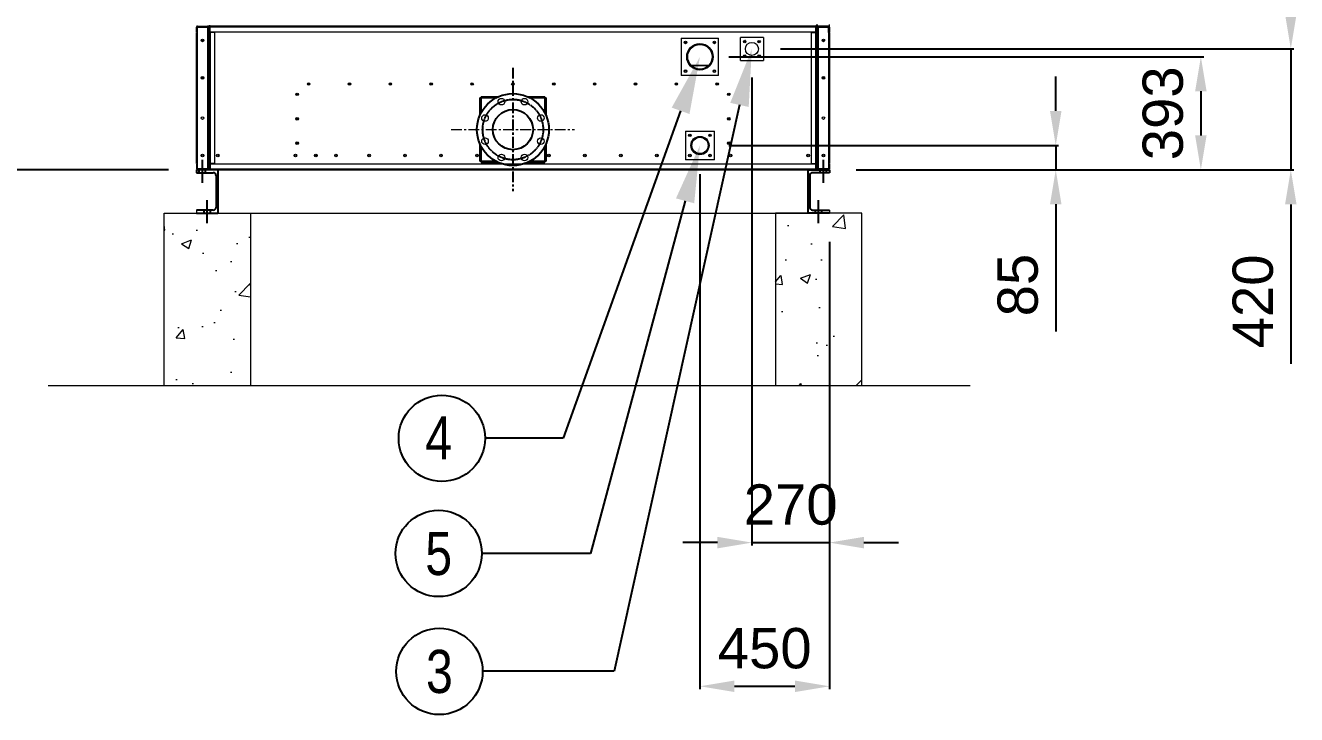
# Model space of a CAD drawing. Header units: millimetres. Extents: x 87724 to 117132, y 70018 to 90813.
# Drawn here: x 90575 to 94992, y 75707 to 78103 of the extents above; entities that cross this region are included whole.
import ezdxf
from ezdxf import colors
from ezdxf.entities.mleader import LeaderData, LeaderLine
from ezdxf.enums import TextEntityAlignment as Align
from ezdxf.math import Vec2, Vec3

# ---------------------------------------------------------------- set-up
doc = ezdxf.new("R2010")
doc.units = ezdxf.units.MM
doc.linetypes.add('CENTER', pattern=[2, 1.25, -0.25, 0.25, -0.25])
doc.linetypes.add('CENTERX2', pattern=[4, 2.5, -0.5, 0.5, -0.5])
for name, color, linetype in [('1', 1, 'CENTER'), ('3', 7, 'Continuous'), ('center', 1, 'CENTER'), ('냉각탑_dim', 1, 'Continuous'), ('냉각탑_text', 3, 'Continuous'), ('냉각탑_기초', 23, 'Continuous')]:
    doc.layers.add(name, color=color, linetype=linetype)
doc.styles.get("Standard").update_dxf_attribs({"font": 'arial.ttf'})
doc.dimstyles.new('1.40', dxfattribs={"dimscale": 20, "dimtxt": 1.5, "dimasz": 1, "dimexe": 0.5, "dimexo": 0.5, "dimgap": 0.5, "dimtad": 1, "dimdec": 0, "dimzin": 0, "dimdsep": 46, "dimtxsty": 'Standard', "dimcen": 0, "dimclrd": 2, "dimclre": 2, "dimclrt": 3, "dimadec": 0, "dimazin": 0, "dimtfac": 1, "dimtdec": 0, "dimtmove": 0, "dimatfit": 0, "dimfxl": 1, "dimtolj": 1, "dimtzin": 0, "dimlwd": -1, "dimlwe": -1, "dimarcsym": 0})

# ---------------------------------------------------------------- blocks, each defined once
blk = doc.blocks.new('*D66')
at = {"color": 2, "transparency": 16777216}
for p, q in [((94155.4, 77805.8), (94155.4, 77925.8)), ((93018.9, 77685.8), (94165.4, 77685.8)), ((94155.4, 77685.8), (94155.4, 77601.3)), ((93462.2, 77601.3), (94165.4, 77601.3)), ((94155.4, 77481.3), (94155.4, 77039.5))]:
    blk.add_line(p, q, dxfattribs=at)
for points in [[(94135.4, 77805.8), (94175.4, 77805.8), (94155.4, 77685.8)], [(94135.4, 77481.3), (94175.4, 77481.3), (94155.4, 77601.3)]]:
    blk.add_solid(points, dxfattribs=at)
at = {"layer": 'Defpoints', "color": 0, "transparency": 16777216}
for p in [(92918.9, 77685.8), (94155.4, 77685.8), (93362.2, 77601.3)]:
    blk.add_point(p, dxfattribs=at)
at = {"color": 3, "lineweight": 5, "transparency": 16777216, "insert": (94023.9, 77200.4), "char_height": 140, "attachment_point": 5, "rotation": 90}
blk.add_mtext('\\A1;85', dxfattribs=at)
blk = doc.blocks.new('*D100')
at = {"color": 2, "transparency": 16777216}
for p, q in [((91072, 80000.8), (90352, 80000.8)), ((90362, 79880.8), (90362, 77720.8)), ((91072.4, 77600.8), (90352, 77600.8))]:
    blk.add_line(p, q, dxfattribs=at)
for points in [[(90342, 79880.8), (90382, 79880.8), (90362, 80000.8)], [(90342, 77720.8), (90382, 77720.8), (90362, 77600.8)]]:
    blk.add_solid(points, dxfattribs=at)
at = {"layer": 'Defpoints', "color": 0, "transparency": 16777216}
for p in [(91172, 80000.8), (90362, 77600.8), (91172.4, 77600.8)]:
    blk.add_point(p, dxfattribs=at)
at = {"color": 3, "lineweight": 5, "transparency": 16777216, "insert": (90230.5, 78800.8), "char_height": 140, "attachment_point": 5, "rotation": 90}
blk.add_mtext('\\A1;2400', dxfattribs=at)
blk = doc.blocks.new('*D71')
at = {"color": 2, "transparency": 16777216}
for p, q in [((93018.9, 77993.8), (94669.7, 77993.8)), ((94659.7, 77873.8), (94659.7, 77720.8)), ((93468.9, 77600.8), (94669.7, 77600.8))]:
    blk.add_line(p, q, dxfattribs=at)
for points in [[(94639.7, 77873.8), (94679.7, 77873.8), (94659.7, 77993.8)], [(94639.7, 77720.8), (94679.7, 77720.8), (94659.7, 77600.8)]]:
    blk.add_solid(points, dxfattribs=at)
at = {"layer": 'Defpoints', "color": 0, "transparency": 16777216}
for p in [(92918.9, 77993.8), (93368.9, 77600.8), (94659.7, 77600.8)]:
    blk.add_point(p, dxfattribs=at)
at = {"color": 3, "lineweight": 5, "transparency": 16777216, "insert": (94528.2, 77797.3), "char_height": 140, "attachment_point": 5, "rotation": 90}
blk.add_mtext('\\A1;393', dxfattribs=at)
blk = doc.blocks.new('*D106')
at = {"color": 2, "transparency": 16777216}
for p, q in [((92918.9, 77585.8), (92918.9, 75795.8)), ((93368.9, 77350.8), (93368.9, 75795.8)), ((93038.9, 75805.8), (93248.9, 75805.8))]:
    blk.add_line(p, q, dxfattribs=at)
for points in [[(93038.9, 75825.8), (93038.9, 75785.8), (92918.9, 75805.8)], [(93248.9, 75825.8), (93248.9, 75785.8), (93368.9, 75805.8)]]:
    blk.add_solid(points, dxfattribs=at)
at = {"layer": 'Defpoints', "color": 0, "transparency": 16777216}
for p in [(92918.9, 77685.8), (93368.9, 77450.8), (93368.9, 75805.8)]:
    blk.add_point(p, dxfattribs=at)
at = {"color": 3, "lineweight": 5, "transparency": 16777216, "insert": (93143.9, 75937.3), "char_height": 140, "attachment_point": 5}
blk.add_mtext('\\A1;450', dxfattribs=at)
blk = doc.blocks.new('*D107')
at = {"color": 2, "transparency": 16777216}
for p, q in [((94972.3, 78141.3), (94972.3, 78261.3)), ((93199.3, 78021.3), (94982.3, 78021.3)), ((94972.3, 78021.3), (94972.3, 77600.8)), ((93468.9, 77600.8), (94982.3, 77600.8)), ((94972.3, 77480.8), (94972.3, 76926.4))]:
    blk.add_line(p, q, dxfattribs=at)
for points in [[(94952.3, 78141.3), (94992.3, 78141.3), (94972.3, 78021.3)], [(94952.3, 77480.8), (94992.3, 77480.8), (94972.3, 77600.8)]]:
    blk.add_solid(points, dxfattribs=at)
at = {"layer": 'Defpoints', "color": 0, "transparency": 16777216}
for p in [(93099.3, 78021.3), (93368.9, 77600.8), (94972.3, 77600.8)]:
    blk.add_point(p, dxfattribs=at)
at = {"color": 3, "lineweight": 5, "transparency": 16777216, "insert": (94840.9, 77143.6), "char_height": 140, "attachment_point": 5, "rotation": 90}
blk.add_mtext('\\A1;420', dxfattribs=at)
blk = doc.blocks.new('*D113')
at = {"color": 2, "transparency": 16777216}
for p, q in [((93099.3, 77921.3), (93099.3, 76295.2)), ((93368.9, 77350.8), (93368.9, 76295.2)), ((92979.3, 76305.2), (92859.3, 76305.2)), ((93099.3, 76305.2), (93368.9, 76305.2)), ((93488.9, 76305.2), (93608.9, 76305.2))]:
    blk.add_line(p, q, dxfattribs=at)
for points in [[(92979.3, 76325.2), (92979.3, 76285.2), (93099.3, 76305.2)], [(93488.9, 76325.2), (93488.9, 76285.2), (93368.9, 76305.2)]]:
    blk.add_solid(points, dxfattribs=at)
at = {"layer": 'Defpoints', "color": 0, "transparency": 16777216}
for p in [(93099.3, 78021.3), (93368.9, 77450.8), (93368.9, 76305.2)]:
    blk.add_point(p, dxfattribs=at)
at = {"color": 3, "lineweight": 5, "transparency": 16777216, "insert": (93234.1, 76436.7), "char_height": 140, "attachment_point": 5}
blk.add_mtext('\\A1;270', dxfattribs=at)
blk = doc.blocks.new('SJMO 100 F')
at = {"color": 7, "lineweight": 20, "ltscale": 0.005}
for p, q in [((93324.9, 78097.3), (93324.9, 78106.3)), ((93330.4, 77600.8), (93321.4, 77600.8))]:
    blk.add_line(p, q, dxfattribs=at)
at = {"color": 7, "lineweight": 20, "ltscale": 0.004723}
blk.add_line((93326.9, 78097.4), (93326.9, 78105.9), dxfattribs=at)
at = {"color": 7, "lineweight": 20, "ltscale": 0.004721}
blk.add_line((93326.9, 78097.4), (93326.9, 78105.9), dxfattribs=at)
at = {"color": 7, "lineweight": 20, "ltscale": 0.004777}
blk.add_line((93368.9, 78097.3), (93368.9, 78105.9), dxfattribs=at)
at = {"color": 7, "lineweight": 20, "ltscale": 0.009167}
for p, q in [((91168.9, 78080.8), (91168.9, 78097.3)), ((91170.9, 78080.8), (91170.9, 78097.3)), ((91216.4, 78080.8), (91216.4, 78097.3)), ((91232.9, 78078.8), (91216.4, 78078.8)), ((93304.9, 78078.8), (93321.4, 78078.8)), ((93321.4, 78080.8), (93321.4, 78097.3)), ((93366.9, 78097.3), (93366.9, 78080.8)), ((93368.9, 78097.3), (93368.9, 78080.8)), ((91168.9, 77620.8), (91168.9, 77604.3)), ((91170.9, 77620.8), (91170.9, 77604.3)), ((91232.9, 77622.8), (91216.4, 77622.8)), ((91216.4, 77620.8), (91216.4, 77604.3)), ((93304.9, 77622.8), (93321.4, 77622.8)), ((93321.4, 77620.8), (93321.4, 77604.3)), ((93366.9, 77620.8), (93366.9, 77604.3)), ((93368.9, 77620.8), (93368.9, 77604.3))]:
    blk.add_line(p, q, dxfattribs=at)
at = {"color": 7, "lineweight": 20, "ltscale": 0.001111}
for p, q in [((91170.9, 78080.8), (91168.9, 78080.8)), ((91168.9, 78078.8), (91170.9, 78078.8)), ((91214.9, 78097.3), (91212.9, 78097.3)), ((91216.4, 78080.8), (91216.4, 78078.8)), ((91426.9, 78100.8), (91426.9, 78102.8)), ((91806.9, 78100.8), (91806.9, 78102.8)), ((91806.9, 78100.8), (91806.9, 78102.8)), ((92186.9, 78100.8), (92186.9, 78102.8)), ((92186.9, 78100.8), (92186.9, 78102.8)), ((92566.9, 78100.8), (92566.9, 78102.8)), ((92946.9, 78100.8), (92946.9, 78102.8)), ((93038.9, 78100.8), (93038.9, 78102.8)), ((93048.9, 78100.8), (93048.9, 78102.8)), ((93296.9, 78100.8), (93296.9, 78102.8)), ((93324.9, 78097.3), (93322.9, 78097.3)), ((93366.9, 78080.8), (93368.9, 78080.8)), ((93368.9, 78078.8), (93366.9, 78078.8)), ((93368.9, 78078.8), (93368.9, 78080.8)), ((93324.9, 77998), (93326.9, 77998)), ((93326.9, 77964.8), (93324.9, 77964.8)), ((93326.9, 77950.8), (93324.9, 77950.8)), ((93324.9, 77950.8), (93326.9, 77950.8)), ((93324.9, 77914.8), (93326.9, 77914.8)), ((93324.9, 77913.3), (93326.9, 77913.3)), ((91212.9, 77746.1), (91210.9, 77746.1)), ((93324.9, 77730.3), (93326.9, 77730.3)), ((93324.9, 77726.8), (93326.9, 77726.8)), ((93326.9, 77690.8), (93324.9, 77690.8)), ((93324.9, 77690.8), (93326.9, 77690.8)), ((91170.9, 77620.8), (91168.9, 77620.8)), ((91216.4, 77622.8), (91216.4, 77620.8)), ((93366.9, 77620.8), (93368.9, 77620.8)), ((91212.9, 77604.3), (91214.9, 77604.3)), ((93322.9, 77604.3), (93324.9, 77604.3))]:
    blk.add_line(p, q, dxfattribs=at)
at = {"color": 7, "lineweight": 20, "ltscale": 0.253333}
for p, q in [((91168.9, 77622.8), (91168.9, 78078.8)), ((91172.4, 77622.8), (91172.4, 78078.8)), ((91212.9, 78078.8), (91212.9, 77622.8)), ((91216.4, 78078.8), (91216.4, 77622.8)), ((91232.9, 77622.8), (91232.9, 78078.8)), ((93304.9, 78078.8), (93304.9, 77622.8)), ((93321.4, 77622.8), (93321.4, 78078.8)), ((93324.9, 77622.8), (93324.9, 78078.8)), ((93365.4, 78078.8), (93365.4, 77622.8)), ((93368.9, 78078.8), (93368.9, 77622.8))]:
    blk.add_line(p, q, dxfattribs=at)
at = {"color": 7, "lineweight": 20, "ltscale": 0.001944}
for p, q in [((91172.4, 78078.8), (91168.9, 78078.8)), ((91207.4, 78097.3), (91210.9, 78097.3)), ((91212.9, 78078.8), (91216.4, 78078.8)), ((91216.4, 78100.8), (91216.4, 78097.3)), ((93321.4, 78100.8), (93321.4, 78097.3)), ((93324.9, 78078.8), (93321.4, 78078.8)), ((93330.4, 78097.3), (93326.9, 78097.3)), ((93365.4, 78078.8), (93368.9, 78078.8)), ((91172.4, 77622.8), (91168.9, 77622.8)), ((91212.9, 77622.8), (91216.4, 77622.8)), ((93324.9, 77622.8), (93321.4, 77622.8)), ((93365.4, 77622.8), (93368.9, 77622.8)), ((91207.4, 77604.3), (91210.9, 77604.3)), ((91216.4, 77600.8), (91216.4, 77604.3)), ((93321.4, 77600.8), (93321.4, 77604.3)), ((93330.4, 77604.3), (93326.9, 77604.3))]:
    blk.add_line(p, q, dxfattribs=at)
at = {"color": 7, "lineweight": 20, "ltscale": 0.000833333}
for p, q in [((91170.9, 78078.8), (91172.4, 78078.8)), ((91208.9, 78097.3), (91207.4, 78097.3)), ((91216.4, 78097.3), (91214.9, 78097.3)), ((93321.4, 78097.3), (93322.9, 78097.3)), ((93328.9, 78097.3), (93330.4, 78097.3)), ((93366.9, 78078.8), (93365.4, 78078.8)), ((92158.6, 77851.1), (92157.1, 77851.1)), ((92158.6, 77851.1), (92158.6, 77852.6)), ((92379.2, 77851.1), (92379.2, 77852.6)), ((92379.2, 77851.1), (92380.7, 77851.1)), ((92158.6, 77630.5), (92157.1, 77630.5)), ((92158.6, 77630.5), (92158.6, 77629)), ((92379.2, 77630.5), (92379.2, 77629)), ((92379.2, 77630.5), (92380.7, 77630.5)), ((91216.4, 77604.3), (91214.9, 77604.3)), ((93321.4, 77604.3), (93322.9, 77604.3))]:
    blk.add_line(p, q, dxfattribs=at)
at = {"color": 7, "lineweight": 20, "ltscale": 0.019444}
for p, q in [((91172.4, 78100.8), (91207.4, 78100.8)), ((91207.4, 78098.8), (91172.4, 78098.8)), ((91207.4, 78097.3), (91172.4, 78097.3)), ((91172.4, 78097.3), (91207.4, 78097.3)), ((93365.4, 78100.8), (93330.4, 78100.8)), ((93365.4, 78098.8), (93330.4, 78098.8)), ((93330.4, 78097.3), (93365.4, 78097.3)), ((93365.4, 78097.3), (93330.4, 78097.3)), ((91172.4, 77604.3), (91207.4, 77604.3)), ((91172.4, 77602.8), (91207.4, 77602.8)), ((91172.4, 77600.8), (91207.4, 77600.8)), ((93330.4, 77604.3), (93365.4, 77604.3)), ((93365.4, 77602.8), (93330.4, 77602.8))]:
    blk.add_line(p, q, dxfattribs=at)
at = {"color": 7, "lineweight": 20, "ltscale": 0.010278}
for p, q in [((91172.4, 78078.8), (91172.4, 78097.3)), ((91212.9, 78097.3), (91212.9, 78078.8)), ((91214.9, 78078.8), (91214.9, 78097.3)), ((93321.4, 78078.8), (93321.4, 78097.3)), ((93322.9, 78097.3), (93322.9, 78078.8)), ((93324.9, 78078.8), (93324.9, 78097.3)), ((93365.4, 78097.3), (93365.4, 78078.8)), ((93365.4, 78097.3), (93365.4, 78078.8)), ((91172.4, 77604.3), (91172.4, 77622.8)), ((91212.9, 77622.8), (91212.9, 77604.3)), ((91214.9, 77604.3), (91214.9, 77622.8)), ((93321.4, 77604.3), (93321.4, 77622.8)), ((93322.9, 77622.8), (93322.9, 77604.3)), ((93324.9, 77604.3), (93324.9, 77622.8)), ((93365.4, 77622.8), (93365.4, 77604.3)), ((93365.4, 77622.8), (93365.4, 77604.3))]:
    blk.add_line(p, q, dxfattribs=at)
at = {"color": 7, "lineweight": 20, "ltscale": 0.273889}
for p, q in [((91207.4, 78097.3), (91207.4, 77604.3)), ((91210.9, 78097.3), (91210.9, 77604.3)), ((93326.9, 77604.3), (93326.9, 78097.3)), ((93330.4, 77604.3), (93330.4, 78097.3))]:
    blk.add_line(p, q, dxfattribs=at)
at = {"color": 7, "lineweight": 20, "ltscale": 0.003366}
blk.add_line((91214.5, 78097.3), (91214.5, 78103.4), dxfattribs=at)
at = {"color": 7, "lineweight": 20, "ltscale": 0.003243}
blk.add_line((91214.9, 78103.2), (91214.9, 78097.3), dxfattribs=at)
at = {"color": 7, "lineweight": 20}
for p, q in [((93321.4, 78100.8), (91216.4, 78100.8)), ((93321.4, 78097.3), (91216.4, 78097.3)), ((91216.4, 78080.8), (93321.4, 78080.8)), ((93321.4, 77620.8), (91216.4, 77620.8)), ((91216.4, 77604.3), (93321.4, 77604.3)), ((91216.4, 77600.8), (93321.4, 77600.8))]:
    blk.add_line(p, q, dxfattribs=at)
at = {"color": 7, "lineweight": 20, "ltscale": 0.001106}
blk.add_line((93028.9, 78102.8), (93028.9, 78100.8), dxfattribs=at)
at = {"color": 7, "lineweight": 20, "ltscale": 0.044444}
for p, q in [((93139.3, 78061.3), (93059.3, 78061.3)), ((93059.3, 77981.3), (93059.3, 78061.3)), ((93139.3, 78061.3), (93139.3, 77981.3)), ((93059.3, 77981.3), (93139.3, 77981.3))]:
    blk.add_line(p, q, dxfattribs=at)
at = {"color": 7, "lineweight": 20, "ltscale": 0.003404}
blk.add_line((93323.4, 78097.3), (93323.4, 78103.5), dxfattribs=at)
at = {"color": 7, "lineweight": 20, "ltscale": 0.001123}
for p, q in [((93330, 78100.8), (93330, 78102.8)), ((93365.8, 78100.8), (93365.8, 78102.8))]:
    blk.add_line(p, q, dxfattribs=at)
at = {"color": 7, "lineweight": 20, "ltscale": 0.000803158}
blk.add_line((93330, 78097.3), (93330, 78098.8), dxfattribs=at)
at = {"color": 7, "lineweight": 20, "ltscale": 0.011081}
blk.add_line((93365.8, 78078.8), (93365.8, 78098.8), dxfattribs=at)
at = {"color": 7, "lineweight": 20, "ltscale": 0.004417}
for p, q in [((93368.9, 78078.8), (93368.9, 78070.9)), ((93368.9, 77630.8), (93368.9, 77622.8))]:
    blk.add_line(p, q, dxfattribs=at)
at = {"color": 7, "lineweight": 20, "ltscale": 0.052833}
for p, q in [((93368.9, 78070.9), (93368.9, 77975.8)), ((93368.9, 77725.9), (93368.9, 77630.8))]:
    blk.add_line(p, q, dxfattribs=at)
at = {"color": 7, "lineweight": 20, "ltscale": 0.072222}
for p, q in [((92853.9, 78058.8), (92983.9, 78058.8)), ((92853.9, 78058.8), (92853.9, 77928.8)), ((92983.9, 77928.8), (92983.9, 78058.8)), ((92983.9, 77928.8), (92853.9, 77928.8))]:
    blk.add_line(p, q, dxfattribs=at)
at = {"color": 7, "lineweight": 20, "ltscale": 0.000778713}
blk.add_line((93076.6, 78050.1), (93075.2, 78050.1), dxfattribs=at)
at = {"color": 7, "lineweight": 20, "ltscale": 0.000805724}
blk.add_line((92874.4, 77992.9), (92872.9, 77992.9), dxfattribs=at)
at = {"color": 7, "lineweight": 20, "ltscale": 0.000805759}
blk.add_line((92964.9, 77992.9), (92963.5, 77992.9), dxfattribs=at)
at = {"color": 7, "lineweight": 20, "ltscale": 0.005528}
for p, q in [((93368.9, 77975.8), (93368.9, 77965.8)), ((93368.9, 77965.8), (93368.9, 77955.9))]:
    blk.add_line(p, q, dxfattribs=at)
at = {"color": 7, "lineweight": 20, "ltscale": 0.001099}
for p, q in [((92886.7, 77963), (92884.8, 77963)), ((92953.1, 77963), (92951.1, 77963))]:
    blk.add_line(p, q, dxfattribs=at)
at = {"color": 7, "lineweight": 20, "ltscale": 0.001108}
for p, q in [((92887, 77962.8), (92885, 77962.8)), ((92952.9, 77962.8), (92950.9, 77962.8))]:
    blk.add_line(p, q, dxfattribs=at)
at = {"color": 7, "lineweight": 20, "ltscale": 0.032625}
blk.add_line((92948.3, 77963), (92889.6, 77963), dxfattribs=at)
at = {"color": 7, "lineweight": 20, "ltscale": 0.032308}
blk.add_line((92948, 77962.8), (92889.8, 77962.8), dxfattribs=at)
at = {"color": 7, "lineweight": 20, "ltscale": 0.022806}
blk.add_line((93368.9, 77955.9), (93368.9, 77914.8), dxfattribs=at)
at = {"color": 7, "lineweight": 20, "ltscale": 0.001778}
for p, q in [((92157.1, 77851.1), (92153.9, 77851.1)), ((92158.6, 77855.8), (92158.6, 77852.6)), ((92379.2, 77852.6), (92379.2, 77855.8)), ((92383.9, 77851.1), (92380.7, 77851.1)), ((92153.9, 77630.5), (92157.1, 77630.5)), ((92158.6, 77629), (92158.6, 77625.8)), ((92379.2, 77625.8), (92379.2, 77629)), ((92380.7, 77630.5), (92383.9, 77630.5))]:
    blk.add_line(p, q, dxfattribs=at)
at = {"color": 7, "lineweight": 20, "ltscale": 0.01692}
for p, q in [((92153.9, 77789.8), (92153.9, 77851.1)), ((92158.6, 77855.8), (92219.9, 77855.8)), ((92317.9, 77855.8), (92379.2, 77855.8)), ((92383.9, 77851.1), (92383.9, 77789.8)), ((92153.9, 77630.5), (92153.9, 77691.8)), ((92383.9, 77691.8), (92383.9, 77630.5)), ((92219.9, 77625.8), (92158.6, 77625.8)), ((92379.2, 77625.8), (92317.9, 77625.8))]:
    blk.add_line(p, q, dxfattribs=at)
at = {"color": 7, "lineweight": 20, "ltscale": 0.014463}
for p, q in [((92157.1, 77796.7), (92157.1, 77851.1)), ((92158.6, 77852.6), (92213, 77852.6)), ((92324.8, 77852.6), (92379.2, 77852.6)), ((92380.7, 77851.1), (92380.7, 77796.7)), ((92157.1, 77630.5), (92157.1, 77684.9)), ((92380.7, 77684.9), (92380.7, 77630.5)), ((92213, 77629), (92158.6, 77629)), ((92379.2, 77629), (92324.8, 77629))]:
    blk.add_line(p, q, dxfattribs=at)
at = {"color": 7, "lineweight": 20, "ltscale": 0.013378}
for p, q in [((92158.6, 77851.1), (92210.1, 77851.1)), ((92158.6, 77851.1), (92158.6, 77799.6)), ((92327.7, 77851.1), (92379.2, 77851.1)), ((92379.2, 77799.6), (92379.2, 77851.1)), ((92158.6, 77682), (92158.6, 77630.5)), ((92379.2, 77630.5), (92379.2, 77682)), ((92210.1, 77630.5), (92158.6, 77630.5)), ((92379.2, 77630.5), (92327.7, 77630.5))]:
    blk.add_line(p, q, dxfattribs=at)
at = {"color": 7, "lineweight": 20, "ltscale": 0.001112}
for p, q in [((91210.9, 77750.8), (91212.9, 77750.8)), ((91210.9, 77747.6), (91212.9, 77747.6)), ((91210.9, 77746.1), (91212.9, 77746.1)), ((91210.9, 77605.5), (91212.9, 77605.5))]:
    blk.add_line(p, q, dxfattribs=at)
at = {"color": 7, "lineweight": 20, "ltscale": 0.055556}
for p, q in [((92868.9, 77735.8), (92968.9, 77735.8)), ((92868.9, 77735.8), (92868.9, 77635.8)), ((92968.9, 77635.8), (92968.9, 77735.8)), ((92968.9, 77635.8), (92868.9, 77635.8))]:
    blk.add_line(p, q, dxfattribs=at)
at = {"color": 7, "lineweight": 20, "ltscale": 0.000666681}
blk.add_line((91170.9, 77620.8), (91172.1, 77620.8), dxfattribs=at)
at = {"color": 7, "lineweight": 20, "ltscale": 0.0085}
for p, q in [((91172.1, 77605.5), (91172.1, 77620.8)), ((93365.7, 77620.8), (93365.7, 77605.5))]:
    blk.add_line(p, q, dxfattribs=at)
at = {"color": 1, "linetype": 'CENTERX2', "ltscale": 50}
for p, q in [((91189.9, 77555.8), (91189.9, 77635.8)), ((93347.9, 77555.8), (93347.9, 77635.8)), ((91206.4, 77415.8), (91206.4, 77495.8)), ((93331.4, 77415.8), (93331.4, 77495.8))]:
    blk.add_line(p, q, dxfattribs=at)
at = {"color": 7, "lineweight": 20, "ltscale": 0.001843}
for p, q in [((91582.3, 77653.3), (91585.6, 77653.3)), ((92955.6, 77653.3), (92952.3, 77653.3))]:
    blk.add_line(p, q, dxfattribs=at)
at = {"color": 7, "lineweight": 20, "ltscale": 0.002051}
for p, q in [((92910.3, 77656.8), (92906.6, 77656.8)), ((92931.2, 77656.8), (92927.5, 77656.8))]:
    blk.add_line(p, q, dxfattribs=at)
at = {"color": 7, "lineweight": 20, "ltscale": 0.000665871}
blk.add_line((93366.9, 77620.8), (93365.7, 77620.8), dxfattribs=at)
at = {"color": 7, "lineweight": 25, "ltscale": 0.008333}
for p, q in [((91168.9, 77600.8), (91168.9, 77590.8)), ((93368.9, 77600.8), (93368.9, 77590.8))]:
    blk.add_line(p, q, dxfattribs=at)
at = {"color": 7, "lineweight": 25, "ltscale": 0.125}
for p, q in [((91243.9, 77600.8), (91168.9, 77600.8)), ((93293.9, 77600.8), (93368.9, 77600.8)), ((91168.9, 77450.8), (91243.9, 77450.8)), ((93368.9, 77450.8), (93293.9, 77450.8))]:
    blk.add_line(p, q, dxfattribs=at)
at = {"color": 7, "lineweight": 25, "ltscale": 0.05125}
for p, q in [((91168.9, 77590.8), (91227.4, 77590.8)), ((93368.9, 77590.8), (93310.4, 77590.8)), ((91227.4, 77460.8), (91168.9, 77460.8)), ((93310.4, 77460.8), (93368.9, 77460.8))]:
    blk.add_line(p, q, dxfattribs=at)
at = {"color": 7, "lineweight": 20, "ltscale": 0.019594}
for p, q in [((91208.9, 77604), (91173.6, 77604)), ((93364.2, 77604), (93329, 77604))]:
    blk.add_line(p, q, dxfattribs=at)
for p, q in [((91178.9, 77590.8), (91178.9, 77600.8)), ((91200.9, 77590.8), (91200.9, 77600.8)), ((93336.9, 77590.8), (93336.9, 77600.8)), ((93358.9, 77590.8), (93358.9, 77600.8)), ((91195.4, 77450.8), (91195.4, 77460.8)), ((91217.4, 77450.8), (91217.4, 77460.8)), ((93320.4, 77450.8), (93320.4, 77460.8)), ((93342.4, 77450.8), (93342.4, 77460.8))]:
    blk.add_line(p, q)
at = {"color": 7, "lineweight": 20, "ltscale": 0.004971}
blk.add_line((91207.5, 77600.8), (91216.4, 77600.8), dxfattribs=at)
at = {"color": 7, "lineweight": 20, "ltscale": 0.003063}
blk.add_line((91216.4, 77604), (91210.9, 77604), dxfattribs=at)
at = {"color": 7, "lineweight": 25, "ltscale": 0.091667}
for p, q in [((91237.4, 77580.8), (91237.4, 77470.8)), ((93300.4, 77580.8), (93300.4, 77470.8))]:
    blk.add_line(p, q, dxfattribs=at)
at = {"ltscale": 25}
for p, q in [((91243.9, 77600.8), (91243.9, 77450.8)), ((93293.9, 77600.8), (93293.9, 77450.8))]:
    blk.add_line(p, q, dxfattribs=at)
at = {"color": 7, "lineweight": 20, "ltscale": 0.003064}
blk.add_line((93326.9, 77604), (93321.4, 77604), dxfattribs=at)
at = {"color": 7, "lineweight": 20, "ltscale": 0.00111}
blk.add_line((93324.9, 77605.5), (93326.9, 77605.5), dxfattribs=at)
at = {"lineweight": 5}
for p, q in [((93330.4, 77600.8), (93365.4, 77600.8)), ((91243.9, 77450.8), (93293.9, 77450.8))]:
    blk.add_line(p, q, dxfattribs=at)
at = {"color": 7, "lineweight": 15, "ltscale": 0.0625}
for p, q in [((91168.9, 77460.8), (91168.9, 77450.8)), ((93368.9, 77460.8), (93368.9, 77450.8))]:
    blk.add_line(p, q, dxfattribs=at)
at = {"color": 7, "lineweight": 20}
for centre, radius in [((91189.9, 78050.8), 4.5), ((91189.9, 78050.8), 3), ((92868.9, 78043.8), 4.5), ((92868.9, 78043.8), 3), ((92918.9, 77993.8), 46), ((92918.9, 77993.8), 44.5), ((92918.9, 77993.8), 42.5), ((92968.9, 78043.8), 4.5), ((92968.9, 78043.8), 3), ((93074.3, 78046.3), 4.5), ((93074.3, 78046.3), 3), ((93099.3, 78021.3), 22.5), ((93124.3, 78046.3), 4.5), ((93124.3, 78046.3), 3), ((93347.9, 78050.8), 4.5), ((93347.9, 78050.8), 3), ((93074.3, 77996.3), 4.5), ((93074.3, 77996.3), 3), ((93124.3, 77996.3), 4.5), ((93124.3, 77996.3), 3), ((92868.9, 77943.8), 4.5), ((92868.9, 77943.8), 3), ((92968.9, 77943.8), 4.5), ((92968.9, 77943.8), 3), ((91189.9, 77920.8), 4.5), ((91189.9, 77920.8), 3), ((91558.9, 77899.3), 4.5), ((91558.9, 77899.3), 3), ((91700.9, 77899.3), 4.5), ((91700.9, 77899.3), 3), ((91842.9, 77899.3), 4.5), ((91842.9, 77899.3), 3), ((91984.9, 77899.3), 4.5), ((91984.9, 77899.3), 3), ((92126.9, 77899.3), 4.5), ((92126.9, 77899.3), 3), ((92268.9, 77899.3), 4.5), ((92268.9, 77899.3), 3), ((92410.9, 77899.3), 4.5), ((92410.9, 77899.3), 3), ((92552.9, 77899.3), 4.5), ((92552.9, 77899.3), 3), ((92694.9, 77899.3), 4.5), ((92694.9, 77899.3), 3), ((92836.9, 77899.3), 4.5), ((92836.9, 77899.3), 3), ((92978.9, 77899.3), 4.5), ((92978.9, 77899.3), 3), ((93347.9, 77920.8), 4.5), ((93347.9, 77920.8), 3), ((91518.9, 77863.3), 4.5), ((91518.9, 77863.3), 3), ((93018.9, 77863.3), 4.5), ((93018.9, 77863.3), 3), ((91189.9, 77780.8), 4.5), ((91518.9, 77778.3), 4.5), ((91518.9, 77778.3), 3), ((93018.9, 77778.3), 4.5), ((93018.9, 77778.3), 3), ((93347.9, 77780.8), 4.5), ((92883.9, 77720.8), 4.5), ((92883.9, 77720.8), 3), ((92918.9, 77685.8), 31.5), ((92918.9, 77685.8), 30.2), ((92918.9, 77685.8), 28.2), ((92953.9, 77720.8), 4.5), ((92953.9, 77720.8), 3), ((91518.9, 77693.3), 4.5), ((91518.9, 77693.3), 3), ((93018.9, 77693.3), 4.5), ((93018.9, 77693.3), 3), ((91189.9, 77650.8), 4.5), ((91189.9, 77650.8), 3), ((91242.9, 77650.8), 4.5), ((91242.9, 77650.8), 3), ((91512.9, 77650.8), 4.5), ((91512.9, 77650.8), 3), ((91583.9, 77650.8), 4.5), ((91583.9, 77650.8), 3), ((91653.9, 77650.8), 4.5), ((91653.9, 77650.8), 3), ((91768.9, 77650.8), 4.5), ((91768.9, 77650.8), 3), ((91893.9, 77650.8), 4.5), ((91893.9, 77650.8), 3), ((92018.9, 77650.8), 4.5), ((92018.9, 77650.8), 3), ((92143.9, 77650.8), 4.5), ((92143.9, 77650.8), 3), ((92393.9, 77650.8), 4.5), ((92393.9, 77650.8), 3), ((92518.9, 77650.8), 4.5), ((92518.9, 77650.8), 3), ((92643.9, 77650.8), 4.5), ((92643.9, 77650.8), 3), ((92768.9, 77650.8), 4.5), ((92768.9, 77650.8), 3), ((92883.9, 77650.8), 4.5), ((92883.9, 77650.8), 3), ((92953.9, 77650.8), 4.5), ((92953.9, 77650.8), 3), ((93024.9, 77650.8), 4.5), ((93024.9, 77650.8), 3), ((93294.9, 77650.8), 4.5), ((93294.9, 77650.8), 3), ((93347.9, 77650.8), 4.5), ((93347.9, 77650.8), 3)]:
    blk.add_circle(centre, radius, dxfattribs=at)
at = {"lineweight": 5}
for centre in [(92228.7, 77837.8), (92309.1, 77837.8), (92171.9, 77781), (92365.9, 77781), (92171.9, 77700.7), (92365.9, 77700.7), (92228.7, 77643.8), (92309.1, 77643.8)]:
    blk.add_circle(centre, 11.5, dxfattribs=at)
at = {"color": 7, "lineweight": 20}
for centre, radius, start, end in [((91172.4, 78097.3), 3.5, 90, 180), ((91172.4, 78097.3), 1.5, 90, 180), ((91207.4, 78097.3), 3.5, 0, 90), ((91207.4, 78097.3), 1.5, 0, 90), ((93330.4, 78097.3), 3.5, 90, 180), ((93330.4, 78097.3), 1.5, 90, 180), ((93365.4, 78097.3), 3.5, 0, 90), ((93365.4, 78097.3), 1.5, 0, 90), ((92918.9, 77685.8), 31.5, 180, 0), ((93321.4, 77668.3), 3.5, 0, 0.237), ((93321.4, 77633.3), 3.5, 359.6754, 0), ((91172.4, 77604.3), 3.5, 180, 270), ((91172.4, 77604.3), 1.5, 180, 270), ((91173.6, 77605.5), 1.5, 180, 216.87), ((91173.6, 77605.5), 1.5, 233.1305, 270), ((91207.4, 77604.3), 3.5, 270, 0), ((91207.4, 77604.3), 1.5, 270, 0), ((93330.4, 77604.3), 3.5, 180, 270), ((93330.4, 77604.3), 1.5, 180, 270), ((93364.2, 77605.5), 1.5, 270, 306.8695), ((93364.2, 77605.5), 1.5, 323.1297, 0), ((93365.4, 77604.3), 1.5, 270, 0), ((93365.4, 77604.3), 3.5, 270, 0), ((93364.2, 77605.5), 4.7, 359.2977, 0)]:
    blk.add_arc(centre, radius, start, end, dxfattribs=at)
at = {"color": 7, "lineweight": 25}
for centre, start, end in [((91227.4, 77580.8), 0, 90), ((93310.4, 77580.8), 90, 180), ((91227.4, 77470.8), 270, 0), ((93310.4, 77470.8), 180, 270)]:
    blk.add_arc(centre, 10, start, end, dxfattribs=at)
at = {"color": 7, "lineweight": 20}
blk.add_ellipse((93323.4, 77995.6), major_axis=(3.5, 0), ratio=0.087156, start_param=5.1553, end_param=6.283185, dxfattribs=at)
at = {"layer": '1'}
blk.add_circle((92268.9, 77740.8), 105, dxfattribs=at)
at = {"layer": '3'}
for radius in [125, 69.9]:
    blk.add_circle((92268.9, 77740.8), radius, dxfattribs=at)
at = {"layer": 'center', "ltscale": 30}
blk.add_line((92268.9, 77955.3), (92268.9, 77526.3), dxfattribs=at)
at = {"layer": 'center', "lineweight": 20, "ltscale": 30}
blk.add_line((92054.4, 77740.8), (92483.4, 77740.8), dxfattribs=at)

msp = doc.modelspace()

# ---------------------------------------------------------------- hatches: boundary and pattern name
at = {"layer": '냉각탑_기초', "lineweight": 20, "ltscale": 30}
h = msp.add_hatch(dxfattribs=at)
h.set_pattern_fill('AR-CONC', color=256, scale=50, style=0)
h.set_pattern_definition([(50, (76427.9, 60909.5), (358.63, -31.376), [37.5, -412.5]), (355, (76427.9, 60909.5), (-69.3757, 376.096), [30, -330]), (100.4514, (76457.8, 60906.9), (289.2547, 344.72), [31.87, -350.571]), (46.1842, (76427.9, 61009.5), (533.6205, -82.7595), [56.25, -618.75]), (96.6356, (76472.37, 61002.6), (467.331, 487.059), [47.805, -525.856]), (351.1842, (76427.9, 61009.5), (467.331, 487.059), [45, -495]), (21, (76477.9, 60984.5), (298.4535, -201.3094), [37.5, -412.5]), (326, (76477.9, 60984.5), (121.6577, 362.575), [30, -330]), (71.4514, (76502.77, 60967.74), (420.1113, 161.265), [31.87, -350.571]), (37.5, (76427.9, 60909.51), (6.0799, 166.4469), [0, -326, 0, -335, 0, -331.25]), (7.5, (76427.9, 60909.51), (131.5348, 197.2059), [0, -191, 0, -318.5, 0, -126.25]), (327.5, (76316.4, 60909.51), (266.9112, -11.2774), [0, -125, 0, -390, 0, -517.5]), (317.5, (76266.4, 60909.51), (291.593, 50.0525), [0, -162.5, 0, -259, 0, -367.5])])
h.paths.add_polyline_path([(91356.4, 77450.8), (91056.4, 77450.8), (91056.4, 76850.8), (91356.4, 76850.8)])
h = msp.add_hatch(dxfattribs=at)
h.set_pattern_fill('AR-CONC', color=256, scale=50, style=0)
h.set_pattern_definition([(50, (76422.9, 60909.5), (358.63, -31.376), [37.5, -412.5]), (355, (76422.9, 60909.5), (-69.3757, 376.096), [30, -330]), (100.4514, (76452.8, 60906.9), (289.2547, 344.72), [31.87, -350.571]), (46.1842, (76422.9, 61009.5), (533.6205, -82.7595), [56.25, -618.75]), (96.6356, (76467.37, 61002.6), (467.331, 487.059), [47.805, -525.856]), (351.1842, (76422.9, 61009.5), (467.331, 487.059), [45, -495]), (21, (76472.9, 60984.5), (298.4535, -201.3094), [37.5, -412.5]), (326, (76472.9, 60984.5), (121.6577, 362.575), [30, -330]), (71.4514, (76497.77, 60967.74), (420.1113, 161.265), [31.87, -350.571]), (37.5, (76422.9, 60909.51), (6.0799, 166.4469), [0, -326, 0, -335, 0, -331.25]), (7.5, (76422.9, 60909.51), (131.5348, 197.2059), [0, -191, 0, -318.5, 0, -126.25]), (327.5, (76311.4, 60909.51), (266.9112, -11.2774), [0, -125, 0, -390, 0, -517.5]), (317.5, (76261.4, 60909.51), (291.593, 50.0525), [0, -162.5, 0, -259, 0, -367.5])])
h.paths.add_polyline_path([(93181.4, 77450.8), (93481.4, 77450.8), (93481.4, 76850.8), (93181.4, 76850.8)])

# ---------------------------------------------------------------- linework, layer by layer
at = {"layer": '냉각탑_dim', "linetype": 'ByBlock', "lineweight": -3}
for centre in [(92022, 76667.8), (92010.8, 76267.5), (92013.4, 75857.5)]:
    msp.add_circle(centre, 150, dxfattribs=at)
at = {"layer": '냉각탑_기초', "lineweight": 20, "ltscale": 30}
msp.add_line((90653.2, 76850.8), (93858.3, 76850.8), dxfattribs=at)
for points in [[(91056.4, 76850.8), (91056.4, 77450.8), (91356.4, 77450.8), (91356.4, 76850.8)], [(93481.4, 76850.8), (93481.4, 77450.8), (93181.4, 77450.8), (93181.4, 76850.8)]]:
    msp.add_lwpolyline(points, dxfattribs=at)

# ---------------------------------------------------------------- block references
msp.add_blockref('SJMO 100 F', (0, 0))

# ---------------------------------------------------------------- texts
at = {"layer": '냉각탑_text', "width": 0.8}
for s, p in [('4', (92010.6, 76669.1)), ('5', (92010.8, 76267.5)), ('3', (92013.4, 75857.5))]:
    msp.add_text(s, height=150, dxfattribs=at).set_placement(p, align=Align.MIDDLE_CENTER)

# ---------------------------------------------------------------- dimensions: what is measured, and where the dimension line sits
at = {"lineweight": 5}
for base, p1, p2, picture, middle in [((90362, 77600.8), (91172, 80000.8), (91172.4, 77600.8), '*D100', (90230.5, 78800.8)), ((94972.3424, 77600.8347), (93099.2607, 78021.2604), (93368.9259, 77600.8347), '*D107', (94840.8622, 77143.5973))]:
    dim = msp.add_linear_dim(base=base, p1=p1, p2=p2, angle=90, dimstyle='1.40', override={"dimtxt": 7, "dimasz": 6, "dimexo": 5, "dimgap": 3}, dxfattribs=at)
    dim.commit()
    dim.dimension.update_dxf_attribs({"geometry": picture, "text_midpoint": middle})
dim = msp.add_linear_dim(base=(93368.9, 76305.2), p1=(93099.3, 78021.3), p2=(93368.9, 77450.8), dimstyle='1.40', override={"dimtxt": 7, "dimasz": 6, "dimexo": 5, "dimgap": 3}, dxfattribs=at)
dim.commit()
dim.dimension.update_dxf_attribs({"geometry": '*D113', "text_midpoint": (93234.1, 76305.2), "dimtype": 160})
for base, p1, p2, picture, middle in [((94659.7, 77600.8), (92918.9, 77993.8), (93368.9, 77600.8), '*D71', (94659.7, 77797.3)), ((94155.3937, 77685.8347), (93362.1827, 77601.3127), (92918.9259, 77685.8347), '*D66', (94155.3937, 77200.4191))]:
    dim = msp.add_linear_dim(base=base, p1=p1, p2=p2, angle=90, dimstyle='1.40', override={"dimtxt": 7, "dimasz": 6, "dimexo": 5, "dimgap": 3}, dxfattribs=at)
    dim.commit()
    dim.dimension.update_dxf_attribs({"geometry": picture, "text_midpoint": middle, "dimtype": 160})
dim = msp.add_linear_dim(base=(93368.9, 75805.8), p1=(92918.9, 77685.8), p2=(93368.9, 77450.8), dimstyle='1.40', override={"dimtxt": 7, "dimasz": 6, "dimexo": 5, "dimgap": 3}, dxfattribs=at)
dim.commit()
dim.dimension.update_dxf_attribs({"geometry": '*D106', "text_midpoint": (93143.9, 75937.3)})

# ---------------------------------------------------------------- leaders
at = {"layer": '냉각탑_dim', "lineweight": -3}
ml = msp.add_multileader_mtext('Standard', dxfattribs=at)
ml.set_content('')
ml.set_leader_properties(color=256)
ml.build(insert=Vec2(0, 0))
ml.multileader.update_dxf_attribs({"text_right_attachment_type": 6, "dogleg_length": 5, "arrow_head_size": 199.5, "scale": 30})
ctx = ml.context
ctx.base_point, ctx.scale, ctx.char_height, ctx.arrow_head_size, ctx.landing_gap_size, ctx.plane_origin = Vec3(92163.3, 75858.4), 30, 7.18, 199.5, 3.59, Vec3(92184.8, 76722.4)
ctx.right_attachment, ctx.text_align_type = 6, 2
notes = []
notes.append((ctx, [(0, (1, 1, 0), (92620.9, 75858.4), (-1, 0), 457.5, [(0, [(93099.3, 78021.3)], 0, [])])]))
ctx.mtext, ml.multileader.dxf.content_type = None, 0
ml = msp.add_multileader_mtext('Standard', dxfattribs=at)
ml.set_content('')
ml.set_leader_properties(color=256)
ml.build(insert=Vec2(0, 0))
ml.multileader.update_dxf_attribs({"text_right_attachment_type": 6, "dogleg_length": 5, "arrow_head_size": 199.5, "scale": 30})
ctx = ml.context
ctx.base_point, ctx.scale, ctx.char_height, ctx.arrow_head_size, ctx.landing_gap_size, ctx.plane_origin = Vec3(92172, 76667.8), 30, 7.18, 199.5, 3.59, Vec3(91784.6, 76276.4)
ctx.right_attachment, ctx.text_align_type = 6, 2
notes.append((ctx, [(0, (1, 1, 0), (92443.5, 76667.8), (-1, 0), 271.5, [(0, [(92918.9, 77993.8)], 0, [])])]))
ctx.mtext, ml.multileader.dxf.content_type = None, 0
ml = msp.add_multileader_mtext('Standard', dxfattribs=at)
ml.set_content('')
ml.set_leader_properties(color=256)
ml.build(insert=Vec2(0, 0))
ml.multileader.update_dxf_attribs({"text_right_attachment_type": 6, "dogleg_length": 5, "arrow_head_size": 199.5, "scale": 30})
ctx = ml.context
ctx.base_point, ctx.scale, ctx.char_height, ctx.arrow_head_size, ctx.landing_gap_size, ctx.plane_origin = Vec3(92160.8, 76267.5), 30, 7.18, 199.5, 3.59, Vec3(92777.3, 75988.4)
ctx.right_attachment, ctx.text_align_type = 6, 2
notes.append((ctx, [(0, (1, 1, 0), (92538.3, 76267.5), (-1, 0), 377.5, [(0, [(92918.9, 77685.8)], 0, [])])]))
ctx.mtext, ml.multileader.dxf.content_type = None, 0
for ctx, leaders in notes:
    for number, flags, end, landing, length, lines in leaders:
        leader = LeaderData()
        leader.index, (leader.has_last_leader_line, leader.has_dogleg_vector, leader.attachment_direction) = number, flags
        leader.last_leader_point, leader.dogleg_vector, leader.dogleg_length = Vec3(end), Vec3(landing), length
        for number, points, colour, breaks in lines:
            line = LeaderLine()
            line.index, line.vertices, line.color, line.breaks = number, Vec3.list(points), colors.encode_raw_color(colour), breaks
            leader.lines.append(line)
        ctx.leaders.append(leader)

doc.saveas('drawing.dxf')
